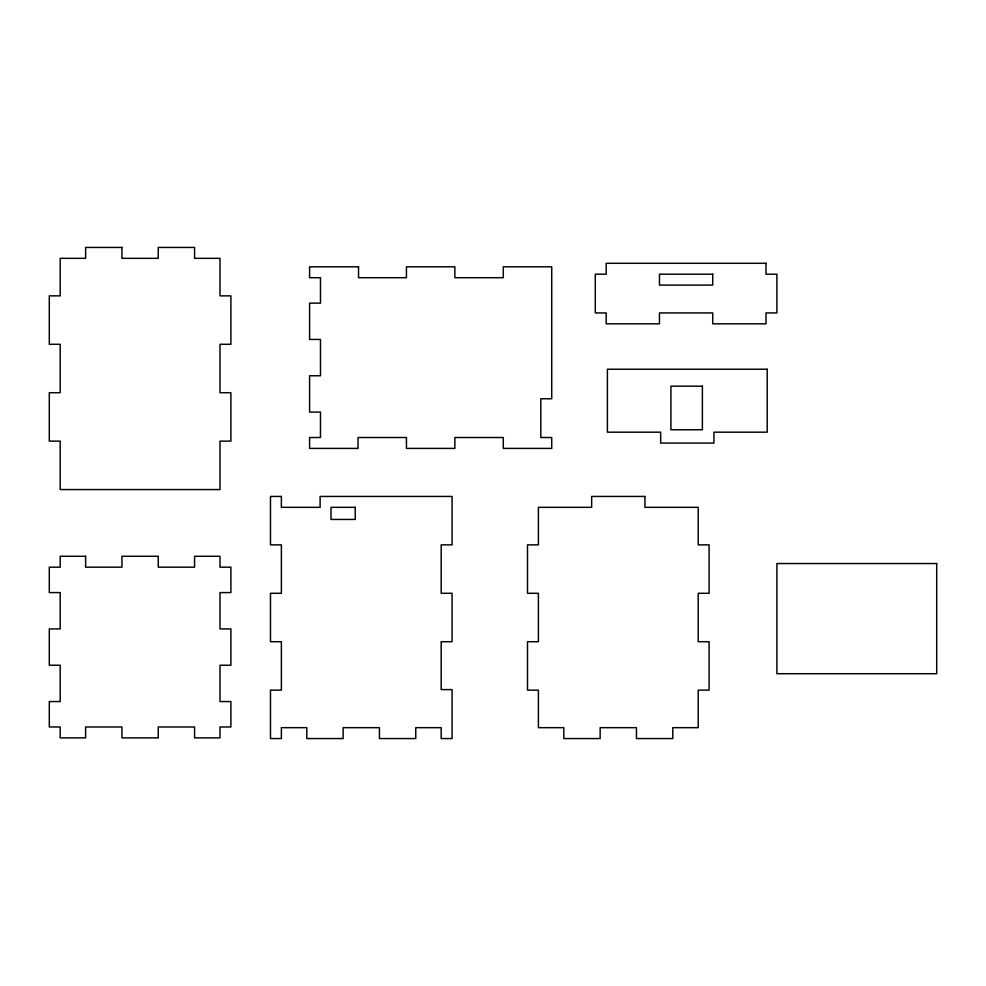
<?xml version="1.0" encoding="UTF-8"?>
<svg xmlns="http://www.w3.org/2000/svg" width="986" height="986" viewBox="0 0 986 986"><rect width="100%" height="100%" fill="white"/><g stroke="black" fill="none" stroke-linecap="round" stroke-linejoin="round"><path stroke-width="1.48" d="M121.944 247.437L85.622 247.437L85.622 258.332L60.195 258.332L60.195 295.862L49.3 295.862L49.3 344.287L60.195 344.287L60.195 392.711L49.3 392.711L49.3 441.136L60.195 441.136L60.195 489.561L220.001 489.561L220.001 441.136L230.897 441.136L230.897 392.711L220.001 392.711L220.001 344.287L230.897 344.287L230.897 295.862L220.001 295.862L220.001 258.332L194.575 258.332L194.575 247.437L158.253 247.437L158.253 258.332L121.944 258.332L121.944 247.437M765.999 263.299L606.193 263.299L606.193 274.194L595.298 274.194L595.298 312.932L606.193 312.932L606.193 323.827L659.461 323.827L659.461 312.932L712.73 312.932L712.73 323.827L765.999 323.827L765.999 312.932L776.894 312.932L776.894 274.194L765.999 274.194L765.999 263.299M358.547 266.812L309.592 266.812L309.592 277.707L320.487 277.707L320.487 303.133L309.592 303.133L309.592 339.443L320.487 339.443L320.487 375.765L309.592 375.765L309.592 412.086L320.487 412.086L320.487 437.513L309.592 437.513L309.592 448.408L358.017 448.408L358.017 437.513L406.442 437.513L406.442 448.408L454.866 448.408L454.866 437.513L503.291 437.513L503.291 448.408L551.716 448.408L551.716 437.513L540.821 437.513L540.821 398.763L551.716 398.763L551.716 266.812L503.291 266.812L503.291 277.707L454.866 277.707L454.866 266.812L406.442 266.812L406.442 277.707L358.547 277.707L358.547 266.812M712.73 274.194L659.461 274.194L659.461 285.09L712.73 285.09L712.73 274.194M767.207 369.232L607.401 369.232L607.401 432.176L660.669 432.176L660.669 443.084L713.938 443.084L713.938 432.176L767.207 432.176L767.207 369.232M702.389 386.179L670.911 386.179L670.911 429.76L702.389 429.76L702.389 386.179M281.38 496.439L270.484 496.439L270.484 544.864L281.38 544.864L281.38 593.289L270.484 593.289L270.484 641.713L281.38 641.713L281.38 690.138L270.484 690.138L270.484 738.563L281.38 738.563L281.38 727.668L306.794 727.668L306.794 738.563L343.116 738.563L343.116 727.668L379.437 727.668L379.437 738.563L415.759 738.563L415.759 727.668L441.186 727.668L441.186 738.563L452.081 738.563L452.081 689.596L441.186 689.596L441.186 641.713L452.081 641.713L452.081 593.289L441.186 593.289L441.186 544.864L452.081 544.864L452.081 496.439L320.117 496.439L320.117 507.334L281.38 507.334L281.38 496.439M644.93 496.439L591.662 496.439L591.662 507.334L538.393 507.334L538.393 544.864L527.498 544.864L527.498 593.289L538.393 593.289L538.393 641.713L527.498 641.713L527.498 690.138L538.393 690.138L538.393 727.668L563.819 727.668L563.819 738.563L600.141 738.563L600.141 727.668L636.463 727.668L636.463 738.563L672.785 738.563L672.785 727.668L698.199 727.668L698.199 690.138L709.094 690.138L709.094 641.713L698.199 641.713L698.199 593.289L709.094 593.289L709.094 544.864L698.199 544.864L698.199 507.334L644.93 507.334L644.93 496.439M355.231 507.334L331.013 507.334L331.013 519.437L355.231 519.437L355.231 507.334M85.622 556.277L60.195 556.277L60.195 567.172L49.3 567.172L49.3 592.586L60.195 592.586L60.195 628.908L49.3 628.908L49.3 665.23L60.195 665.23L60.195 701.551L49.3 701.551L49.3 726.978L60.195 726.978L60.195 737.873L85.622 737.873L85.622 726.978L121.944 726.978L121.944 737.873L158.253 737.873L158.253 726.978L194.575 726.978L194.575 737.873L220.001 737.873L220.001 726.978L230.897 726.978L230.897 701.551L220.001 701.551L220.001 665.23L230.897 665.23L230.897 628.908L220.001 628.908L220.001 592.586L230.897 592.586L230.897 567.172L220.001 567.172L220.001 556.277L194.575 556.277L194.575 567.172L158.253 567.172L158.253 556.277L121.944 556.277L121.944 567.172L85.622 567.172L85.622 556.277M936.7 563.536L776.894 563.536L776.894 673.709L936.7 673.709L936.7 563.536"/></g></svg>
